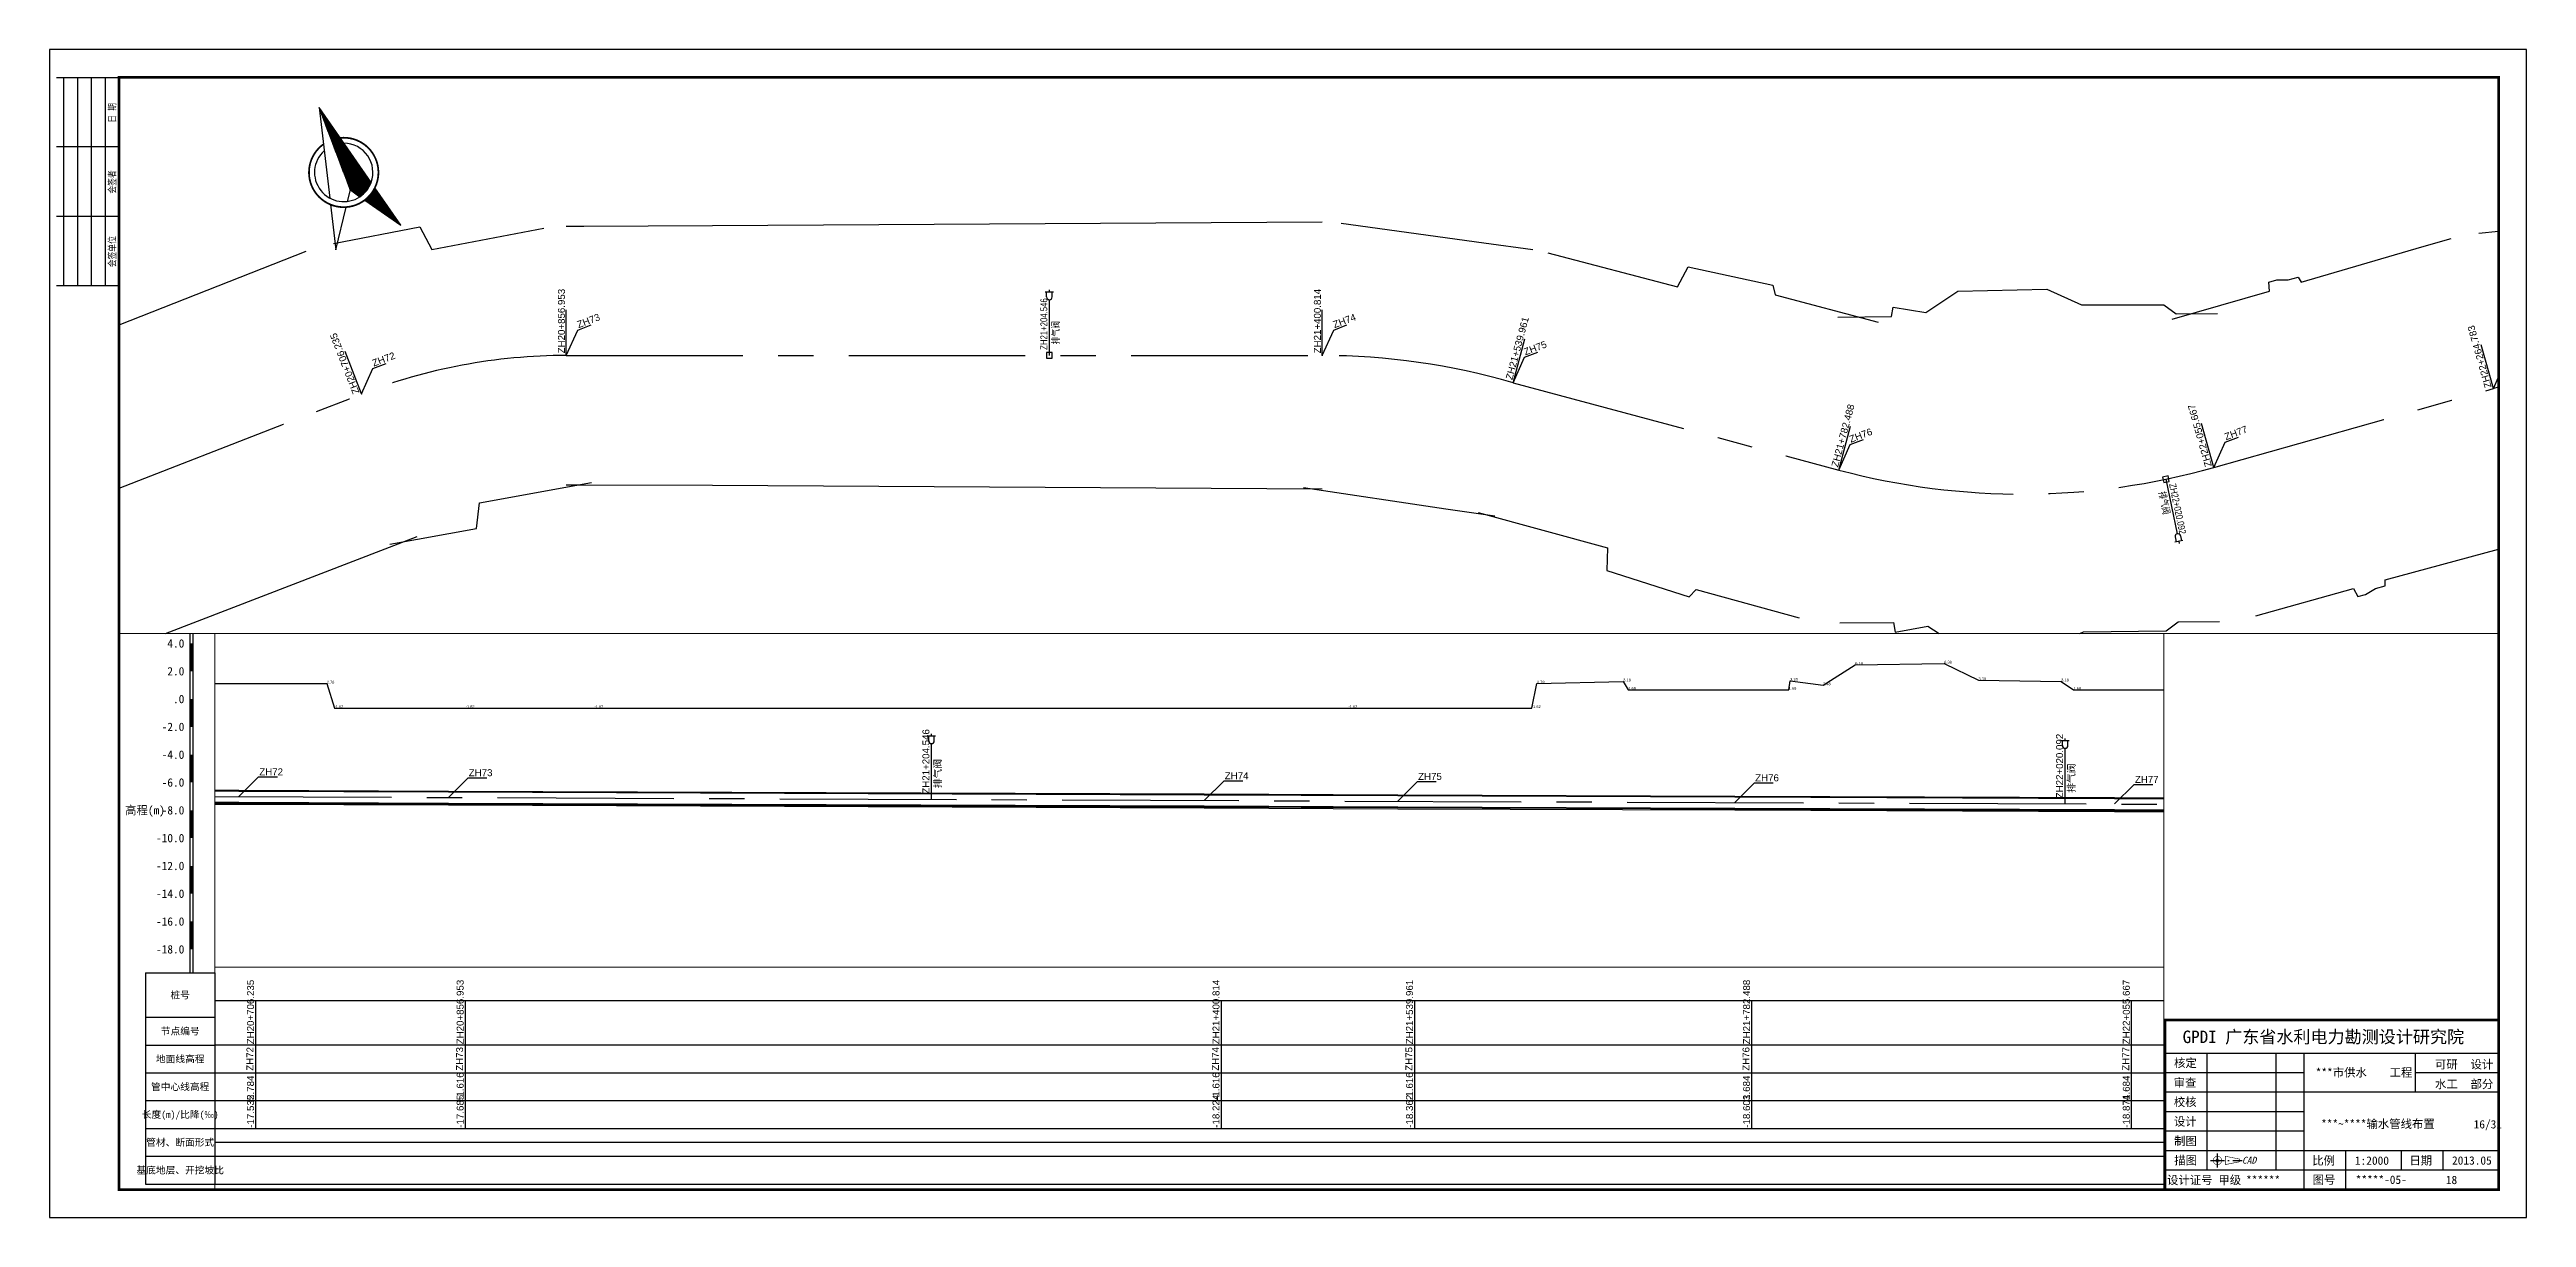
# Paper-space layout '18' of a CAD drawing. Header units: millimetres. Extents: x 0 to 891, y 0 to 420.
# The model-space entities are those that its viewports show. They can reach past a viewport. Long polylines and large blocks are cut down to what shows.
import ezdxf
from ezdxf.enums import TextEntityAlignment as Align
from ezdxf.lldxf.tags import DXFTag

# ---------------------------------------------------------------- set-up
doc = ezdxf.new("R2010")
doc.units = ezdxf.units.MM
doc.linetypes.add('CENTER', pattern=[50.8, 31.75, -6.35, 6.35, -6.35])
for name, color, linetype in [('pipe', 3, 'Continuous'), ('pipe_cen', 1, 'CENTER'), ('tab', 9, 'Continuous'), ('地形剖面', 4, 'Continuous'), ('布局裁图', 3, 'Continuous'), ('水工平面管线标注', 3, 'Continuous'), ('水工开挖线', 5, 'Continuous'), ('纵面管线标注', 3, 'Continuous'), ('附属设施', 2, 'Continuous')]:
    doc.layers.add(name, color=color, linetype=linetype)
doc.layers.add('管线-管廊边线-北线', color=4, linetype='管廊边线', lineweight=9)
doc.styles.add('FSD', font='')
doc.styles.add('HT', font='simhei.ttf')
doc.styles.get("Standard").update_dxf_attribs({"font": 'arial.ttf'})
doc.styles.get('FSD').set_extended_font_data('SimSun')
tags = doc.linetypes.add('管廊边线', pattern='A,50,-5,["管廊边线",Standard,S=2.54,R=0,X=-3.5,Y=-1.27],-12', length=67).pattern_tags.tags
tags[6] = DXFTag(74, 10)

# ---------------------------------------------------------------- blocks, each defined once
blk = doc.blocks.new('sign')
at = {"color": 7}
for p, q in [((-20, 0), (-20, -75)), ((-15, 0), (-15, -75)), ((-10, 0), (-10, -75)), ((-5, 0), (-5, -75)), ((0, -25), (-22.5, -25)), ((0, -50), (-22.5, -50))]:
    blk.add_line(p, q, dxfattribs=at)
blk.add_lwpolyline([(-22.5, 0), (0, 0), (0, -75), (-22.5, -75)], dxfattribs=at)
at = {"color": 3, "style": 'FSD', "width": 0.8}
for s, p in [('日 期', (-1.24, -16.3)), ('会签者', (-1.2, -41.81)), ('会签单位', (-1.2, -68.28))]:
    blk.add_text(s, height=2.5, rotation=90, dxfattribs=at).set_placement(p)
blk = doc.blocks.new('图框')
at = {"color": 7, "ltscale": 8}
for p, q in [((761, 10), (761, 71)), ((881, 71), (881, 10))]:
    blk.add_line(p, q, dxfattribs=at)
at = {"color": 7}
for p, q in [((881, 59), (761, 59)), ((776, 59), (776, 17)), ((801, 17), (801, 59)), ((811, 10), (811, 59)), ((851, 59), (851, 45)), ((811, 52), (761, 52)), ((881, 45), (761, 45)), ((881, 52), (851, 52)), ((811, 38), (761, 38)), ((811, 31), (761, 31)), ((881, 24), (761, 24)), ((826, 10), (826, 24)), ((846, 17), (846, 24)), ((861, 17), (861, 24)), ((881, 17), (761, 17))]:
    blk.add_line(p, q, dxfattribs=at)
at = {"color": 1}
for p, q in [((777.36, 20.51), (782.36, 20.51)), ((779.86, 18.01), (779.86, 23.01)), ((783.61, 20.51), (784.11, 20.51)), ((785.36, 20.51), (788.7, 20.51))]:
    blk.add_line(p, q, dxfattribs=at)
blk.add_lwpolyline([(0, 0), (891, 0), (891, 420), (0, 420)], close=True)
at = {"const_width": 1}
blk.add_lwpolyline([(25, 10), (25, 410), (881, 410), (881, 10)], close=True, dxfattribs=at)
at = {"color": 7, "const_width": 1}
blk.add_lwpolyline([(761, 10), (761, 71), (881, 71), (881, 10)], close=True, dxfattribs=at)
at = {"color": 5, "const_width": 0.2}
for points in [[(781.35, 20.66, 39.991666), (781.36, 20.51, 0.025005)], [(780.45, 20.57, 39.991666), (780.46, 20.51, 0.025005)]]:
    blk.add_lwpolyline(points, format="xyb", close=True, dxfattribs=at)
blk.add_lwpolyline([(787.7, 20.01), (782.7, 19.01), (782.7, 22.01), (787.7, 21.01)], close=True, dxfattribs=at)
blk.add_blockref('sign', (25, 410))
at = {"color": 3, "style": 'HT'}
for s, height, p in [('GPDI 广东省水利电力勘测设计研究院', 4.5, (767.32, 62.71)), ('***市供水', 3, (815.18, 50.63)), ('工程', 3, (841.77, 50.63)), ('可研', 3, (858.09, 53.54)), ('设计', 3, (870.9, 53.54)), ('水工', 3, (858.09, 46.44)), ('部分', 3, (870.9, 46.44)), ('***~****输水管线布置', 3, (817.12, 32.13)), ('比例', 3, (813.95, 18.94)), ('1:2000', 3, (829.29, 18.94)), ('日期', 3, (848.89, 18.98)), ('2013.05', 3, (864.23, 18.98)), ('图号', 3, (814.08, 12.06)), ('*****-05-', 3, (829.59, 12.06))]:
    blk.add_text(s, height=height, dxfattribs=at).set_placement(p)
at = {"color": 3, "ltscale": 8, "style": 'HT'}
for s, p in [('核定', (764.23, 55.53)), ('审查', (764.08, 48.46)), ('校核', (764.15, 41.51)), ('设计', (764.16, 34.49)), ('制图', (764.25, 27.48)), ('描图', (764.31, 20.49))]:
    blk.add_text(s, height=3, dxfattribs=at).set_placement(p, align=Align.MIDDLE_LEFT)
at = {"color": 3, "style": 'HT', "oblique": 15}
blk.add_text('CAD', height=2.5, dxfattribs=at).set_placement((788.67, 19.33))
at = {"color": 3, "ltscale": 8, "style": 'HT'}
for s, p in [('设计证号 ', (761.71, 11.94)), ('甲级 ', (780.19, 11.94)), ('******', (790.15, 11.94))]:
    blk.add_text(s, height=3, dxfattribs=at).set_placement(p)
blk = doc.blocks.new('*X9')
at = {"color": 0}
for p, q in [((2.948, 5.027), (2.95, 5.029)), ((2.948, 5.013), (2.953, 5.017)), ((2.948, 4.999), (2.955, 5.006)), ((2.948, 4.985), (2.958, 4.995)), ((2.948, 4.97), (2.961, 4.983)), ((2.948, 4.956), (2.964, 4.972)), ((2.948, 4.942), (2.967, 4.961)), ((2.948, 4.928), (2.97, 4.949)), ((2.948, 4.914), (2.972, 4.938)), ((2.948, 4.9), (2.975, 4.927)), ((2.948, 4.886), (2.978, 4.916)), ((2.948, 4.871), (2.981, 4.904)), ((2.948, 4.857), (2.984, 4.893)), ((2.948, 4.843), (2.987, 4.882)), ((2.948, 4.829), (2.989, 4.87)), ((2.948, 4.815), (2.992, 4.859)), ((2.948, 4.801), (2.995, 4.848)), ((2.948, 4.787), (2.998, 4.836)), ((2.948, 4.772), (3.001, 4.825)), ((2.948, 4.758), (3.004, 4.814)), ((2.948, 4.744), (3.006, 4.802)), ((2.948, 4.73), (3.009, 4.791)), ((2.948, 4.716), (3.012, 4.78)), ((2.948, 4.702), (3.015, 4.768)), ((2.948, 4.688), (3.018, 4.757)), ((2.948, 4.673), (3.02, 4.746)), ((2.948, 4.659), (3.023, 4.735)), ((2.948, 4.645), (3.026, 4.723)), ((2.948, 4.631), (3.029, 4.712)), ((2.948, 4.617), (3.032, 4.701)), ((2.948, 4.603), (3.035, 4.689)), ((2.948, 4.589), (3.037, 4.678)), ((2.948, 4.574), (3.04, 4.667)), ((2.948, 4.56), (3.043, 4.655)), ((2.948, 4.546), (3.046, 4.644)), ((2.948, 4.532), (3.049, 4.633)), ((2.948, 4.518), (3.052, 4.621)), ((2.948, 4.504), (3.054, 4.61)), ((2.948, 4.49), (3.057, 4.599)), ((2.948, 4.475), (3.06, 4.587)), ((2.948, 4.461), (3.063, 4.576)), ((2.948, 4.447), (3.066, 4.565)), ((2.948, 4.433), (3.069, 4.554)), ((2.948, 4.419), (3.071, 4.542)), ((2.948, 4.405), (3.074, 4.531)), ((2.948, 4.391), (3.077, 4.52)), ((2.948, 4.376), (3.08, 4.508)), ((2.948, 4.362), (3.083, 4.497)), ((2.948, 4.348), (3.086, 4.486)), ((2.948, 4.334), (3.088, 4.474)), ((2.948, 4.32), (3.091, 4.463)), ((2.948, 4.306), (3.094, 4.452)), ((2.948, 4.292), (3.097, 4.44)), ((2.948, 4.277), (3.1, 4.429)), ((2.948, 4.263), (3.103, 4.418)), ((2.948, 4.249), (3.105, 4.406)), ((2.948, 4.235), (3.108, 4.395)), ((2.948, 4.221), (3.111, 4.384)), ((2.948, 4.207), (3.114, 4.372)), ((2.948, 4.193), (3.117, 4.361)), ((2.948, 4.178), (3.119, 4.35)), ((2.948, 4.164), (3.122, 4.339)), ((2.948, 4.15), (3.125, 4.327)), ((2.948, 4.136), (3.128, 4.316)), ((2.948, 4.122), (3.131, 4.305)), ((2.948, 4.108), (3.134, 4.293)), ((2.948, 4.094), (3.136, 4.282)), ((2.948, 4.079), (3.139, 4.271)), ((2.948, 4.065), (3.142, 4.259)), ((2.948, 4.051), (3.145, 4.248)), ((2.948, 4.037), (3.148, 4.237)), ((2.948, 4.023), (3.151, 4.225)), ((2.948, 4.009), (3.153, 4.214)), ((2.948, 3.995), (3.156, 4.203)), ((2.948, 3.98), (3.159, 4.191)), ((2.948, 3.966), (3.162, 4.18)), ((2.948, 3.952), (3.165, 4.169)), ((2.948, 3.938), (3.168, 4.158)), ((2.948, 3.924), (3.17, 4.146)), ((2.948, 3.91), (3.173, 4.135)), ((2.948, 3.896), (3.176, 4.124)), ((2.948, 3.881), (3.179, 4.112)), ((2.948, 3.867), (3.182, 4.101)), ((2.948, 3.853), (3.185, 4.09)), ((2.948, 3.839), (3.187, 4.078)), ((2.948, 3.825), (3.19, 4.067)), ((2.948, 3.811), (3.193, 4.056)), ((2.948, 3.797), (3.196, 4.044)), ((2.948, 3.782), (3.199, 4.033)), ((2.948, 3.768), (3.202, 4.022)), ((2.953, 3.759), (3.204, 4.01)), ((2.958, 3.75), (3.207, 3.999)), ((2.964, 3.742), (3.21, 3.988)), ((2.97, 3.733), (3.213, 3.977)), ((2.976, 3.725), (3.216, 3.965)), ((2.981, 3.717), (3.218, 3.954)), ((2.987, 3.708), (3.221, 3.943)), ((2.993, 3.7), (3.224, 3.931)), ((2.999, 3.691), (3.227, 3.92)), ((3.004, 3.683), (3.23, 3.909)), ((3.01, 3.675), (3.233, 3.897)), ((3.016, 3.666), (3.235, 3.886)), ((3.022, 3.658), (3.238, 3.875)), ((3.027, 3.65), (3.241, 3.863)), ((3.033, 3.641), (3.244, 3.852)), ((3.039, 3.633), (3.247, 3.841)), ((3.048, 3.627), (3.25, 3.829)), ((3.067, 3.633), (3.252, 3.818)), ((3.088, 3.639), (3.255, 3.807)), ((3.111, 3.648), (3.258, 3.795)), ((3.137, 3.66), (3.261, 3.784)), ((3.169, 3.679), (3.264, 3.773)), ((3.223, 3.718), (3.266, 3.76))]:
    blk.add_line(p, q, dxfattribs=at)
blk = doc.blocks.new('*X8')
at = {"color": 0}
for p, q in [((3.102, 3.54), (3.132, 3.57)), ((3.108, 3.532), (3.157, 3.581)), ((3.114, 3.524), (3.185, 3.595)), ((3.119, 3.515), (3.219, 3.615)), ((3.125, 3.507), (3.276, 3.658)), ((3.131, 3.498), (3.292, 3.66)), ((3.137, 3.49), (3.295, 3.648)), ((3.142, 3.482), (3.298, 3.637)), ((3.148, 3.473), (3.301, 3.626)), ((3.154, 3.465), (3.303, 3.614)), ((3.16, 3.457), (3.306, 3.603)), ((3.165, 3.448), (3.309, 3.592)), ((3.171, 3.44), (3.312, 3.581)), ((3.177, 3.431), (3.315, 3.569)), ((3.096, 3.549), (3.11, 3.562)), ((3.183, 3.423), (3.317, 3.558)), ((3.188, 3.415), (3.32, 3.547)), ((3.194, 3.406), (3.323, 3.535)), ((3.2, 3.398), (3.326, 3.524)), ((3.206, 3.389), (3.329, 3.513)), ((3.211, 3.381), (3.332, 3.501)), ((3.217, 3.373), (3.334, 3.49)), ((3.223, 3.364), (3.337, 3.479)), ((3.229, 3.356), (3.34, 3.467)), ((3.234, 3.347), (3.343, 3.456)), ((3.24, 3.339), (3.346, 3.445)), ((3.246, 3.331), (3.349, 3.433)), ((3.252, 3.322), (3.351, 3.422)), ((3.257, 3.314), (3.354, 3.411)), ((3.263, 3.305), (3.357, 3.4)), ((3.269, 3.297), (3.36, 3.388)), ((3.275, 3.289), (3.363, 3.377)), ((3.28, 3.28), (3.366, 3.366)), ((3.286, 3.272), (3.368, 3.354)), ((3.292, 3.263), (3.371, 3.343)), ((3.298, 3.255), (3.374, 3.332)), ((3.303, 3.247), (3.377, 3.32)), ((3.309, 3.238), (3.38, 3.309)), ((3.315, 3.23), (3.383, 3.298)), ((3.321, 3.222), (3.385, 3.286)), ((3.326, 3.213), (3.388, 3.275)), ((3.332, 3.205), (3.391, 3.264)), ((3.338, 3.196), (3.394, 3.252)), ((3.344, 3.188), (3.397, 3.241)), ((3.349, 3.18), (3.4, 3.23)), ((3.355, 3.171), (3.402, 3.218)), ((3.361, 3.163), (3.405, 3.207)), ((3.367, 3.154), (3.408, 3.196)), ((3.372, 3.146), (3.411, 3.185)), ((3.378, 3.138), (3.414, 3.173)), ((3.384, 3.129), (3.416, 3.162)), ((3.39, 3.121), (3.419, 3.151)), ((3.395, 3.112), (3.422, 3.139)), ((3.401, 3.104), (3.425, 3.128)), ((3.407, 3.096), (3.428, 3.117)), ((3.413, 3.087), (3.431, 3.105)), ((3.418, 3.079), (3.433, 3.094)), ((3.424, 3.07), (3.436, 3.083)), ((3.43, 3.062), (3.439, 3.071)), ((3.436, 3.054), (3.442, 3.06)), ((3.441, 3.045), (3.445, 3.049)), ((3.447, 3.037), (3.448, 3.037))]:
    blk.add_line(p, q, dxfattribs=at)
blk = doc.blocks.new('zbz')
for p, q in [((0, 0), (-0.318, -1.274)), ((0, -1.27), (0, 0)), ((0.318, -1.274), (0, 0)), ((-0.341, -1.365), (-0.5, -2)), ((-0.095, -1.409), (0, -1.27)), ((0, -1.27), (0.095, -1.409)), ((0.5, -2), (0.341, -1.365)), ((-0.5, -2), (-0.143, -1.479)), ((0.143, -1.479), (0.5, -2))]:
    blk.add_line(p, q)
at = {"const_width": 0.025}
for points in [[(-0.129, -0.517, 1.014443), (0.143, -1.479, 1.014443)], [(0.341, -1.365, 0.588844), (0.129, -0.517, 1.014443)], [(0.143, -1.479, 0.115834), (0.341, -1.365, 1.014443)]]:
    blk.add_lwpolyline(points, format="xyb", dxfattribs=at)
for start, end in [(111.2477, 283.0769), (319.3202, 68.7523), (283.0769, 319.3202)]:
    blk.add_arc((0, -1), 0.42, start, end)
for name in ['*X9', '*X8']:
    blk.add_blockref(name, (-2.948, -5.035))
blk = doc.blocks.new('指北针')
at = {"xscale": 25, "yscale": 25, "zscale": 25}
blk.add_blockref('zbz', (12.5, 50), dxfattribs=at)
blk = doc.blocks.new('qin排气阀va')
at = {"layer": '附属设施'}
for points in [[(-1.5, 22.8), (1.5, 22.8)], [(-1, 21), (-1, 22.8)], [(0, 22.8), (0, 23.55)], [(0, 0), (0, 20)], [(1, 21), (1, 22.8)]]:
    blk.add_lwpolyline(points, dxfattribs=at)
blk.add_arc((0, 21), 1, 180, 0, dxfattribs=at)
blk.add_attdef('名称', text='', height=2.5, rotation=90, dxfattribs=at).set_placement((1, 4), align=Align.TOP_LEFT)
blk.add_attdef('ZH', text='', height=2.5, rotation=90, dxfattribs=at).set_placement((0, 2), align=Align.BOTTOM_LEFT)
blk = doc.blocks.new('qin排气阀pa')
at = {"layer": '附属设施'}
for points in [[(-1.5, 22.8), (1.5, 22.8)], [(-1, 21), (-1, 22.8)], [(0, 22.8), (0, 23.55)], [(0, 0), (0, 20)], [(1, 21), (1, 22.8)]]:
    blk.add_lwpolyline(points, dxfattribs=at)
blk.add_lwpolyline([(-1, -1), (1, -1), (1, 1), (-1, 1)], close=True, dxfattribs=at)
blk.add_arc((0, 21), 1, 180, 0, dxfattribs=at)
blk.add_attdef('名称', text='', height=2.5, rotation=90, dxfattribs=at).set_placement((1, 4), align=Align.TOP_LEFT)
blk.add_attdef('ZH', text='', height=2.5, rotation=90, dxfattribs=at).set_placement((0, 2), align=Align.BOTTOM_LEFT)

msp = doc.modelspace()

# ---------------------------------------------------------------- linework, layer by layer
at = {"layer": 'pipe'}
for points in [[(533713.8, 2381753.1), (533951.6, 2381752.1), (534102.4, 2381751.5), (534646.2, 2381749.4), (534785.4, 2381748.8), (535027.9, 2381747.9), (535301.1, 2381746.8), (535510.2, 2381746)], [(533713.8, 2381752.5), (533951.6, 2381751.5), (534102.4, 2381750.9), (534646.2, 2381748.8), (534785.4, 2381748.2), (535027.9, 2381747.3), (535301.1, 2381746.2), (535510.2, 2381745.4)], [(533713.8, 2381744.5), (533951.6, 2381743.5), (534102.4, 2381742.9), (534646.2, 2381740.8), (534785.4, 2381740.2), (535027.9, 2381739.3), (535301.1, 2381738.2), (535510.2, 2381737.4)], [(533713.8, 2381743.9), (533951.6, 2381742.9), (534102.4, 2381742.3), (534646.2, 2381740.2), (534785.4, 2381739.6), (535027.9, 2381738.7), (535301.1, 2381737.6), (535510.2, 2381736.8)], [(533713.8, 2381743.1), (533951.6, 2381742.1), (534102.4, 2381741.5), (534646.2, 2381739.4), (534785.4, 2381738.8), (535027.9, 2381737.9), (535301.1, 2381736.8), (535510.2, 2381736)]]:
    msp.add_lwpolyline(points, dxfattribs=at)
at = {"layer": 'pipe_cen'}
msp.add_lwpolyline([(530587.8, 2394298.8), (530825.6, 2394300.8, -0.093028), (530973.1, 2394274.4), (531481.6, 2394081.5, -0.070939), (531603, 2394014.5), (531799.8, 2393872.7, 0.135039), (532052.8, 2393778.7), (532261.1, 2393760.4, -0.090529), (532431.2, 2393713.7)], format="xyb", dxfattribs=at)
msp.add_lwpolyline([(533674.4, 2381748.6), (537328.5, 2381734.1)], dxfattribs=at)
at = {"layer": 'tab'}
for points in [[(513183.4, 2381401.7), (554886.6, 2381401.7)], [(533951.6, 2381401.7), (533951.6, 2381309.7)], [(534102.4, 2381401.7), (534102.4, 2381309.7)], [(534646.2, 2381401.7), (534646.2, 2381309.7)], [(534785.4, 2381401.7), (534785.4, 2381309.7)], [(535027.9, 2381401.7), (535027.9, 2381309.7)], [(535301.1, 2381401.7), (535301.1, 2381309.7)], [(513183.4, 2381369.7), (554886.6, 2381369.7)], [(513183.4, 2381349.7), (554886.6, 2381349.7)], [(513183.4, 2381329.7), (554886.6, 2381329.7)], [(513183.4, 2381309.7), (554886.6, 2381309.7)], [(513183.4, 2381289.7), (554886.6, 2381289.7)], [(533674.4, 2381299.7), (533677.4, 2381299.7), (535481.5, 2381299.7)], [(513183.4, 2381269.7), (554886.6, 2381269.7)]]:
    msp.add_lwpolyline(points, dxfattribs=at)
at = {"layer": '地形剖面'}
msp.add_lwpolyline([(533674.4, 2381828.8), (534014.9, 2381828.8), (534020.4, 2381811.2), (534114.8, 2381811.2), (534207.5, 2381811.2), (534749.9, 2381811.2), (534881.8, 2381811.2), (534885.5, 2381828.8), (534947.6, 2381830.4), (534951.2, 2381824.4), (535066.7, 2381824.4), (535067.7, 2381830.8), (535091.4, 2381827.6), (535114.5, 2381842.4), (535178.5, 2381843.2), (535203.2, 2381831.2), (535262.7, 2381830.4), (535271.5, 2381824.4), (535374.2, 2381824.4)], dxfattribs=at)
at = {"layer": '水工平面管线标注', "color": 9}
for points in [[(530825.6, 2394300.8), (530825.3, 2394333.5)], [(530825.6, 2394300.8), (530839.7, 2394315), (530850, 2394315)], [(530587.8, 2394298.8), (530602, 2394313), (530612.2, 2394313)], [(530973.1, 2394274.4), (530984.7, 2394305)], [(530973.1, 2394274.4), (530987.3, 2394288.6), (530997.5, 2394288.6)], [(531481.6, 2394081.5), (531493.2, 2394112.1)], [(531481.6, 2394081.5), (531495.8, 2394095.7), (531506, 2394095.7)], [(531603, 2394014.5), (531622.2, 2394041.1)], [(531603, 2394014.5), (531617.2, 2394028.7), (531627.4, 2394028.7)], [(531799.8, 2393872.7), (531818.9, 2393899.3)], [(531799.8, 2393872.7), (531813.9, 2393886.9), (531824.2, 2393886.9)], [(532052.8, 2393778.7), (532055.7, 2393811.3)], [(532052.8, 2393778.7), (532066.9, 2393792.8), (532077.2, 2393792.8)], [(532261.1, 2393760.4), (532264, 2393793)], [(532261.1, 2393760.4), (532275.2, 2393774.5), (532285.5, 2393774.5)]]:
    msp.add_lwpolyline(points, dxfattribs=at)
at = {"layer": '水工平面管线标注'}
for points in [[(530825.4, 2394300.8, 0.5, 0.5, -1), (530825.9, 2394300.8, 0, 0, 0)], [(530825.4, 2394300.8, 0.5, 0.5, 1), (530825.9, 2394300.8, 0, 0, 0)], [(530972.9, 2394274.4, 0.5, 0.5, -1), (530973.4, 2394274.4, 0, 0, 0)], [(530972.9, 2394274.4, 0.5, 0.5, 1), (530973.4, 2394274.4, 0, 0, 0)], [(531481.4, 2394081.5, 0.5, 0.5, -1), (531481.9, 2394081.5, 0, 0, 0)], [(531481.4, 2394081.5, 0.5, 0.5, 1), (531481.9, 2394081.5, 0, 0, 0)], [(531602.8, 2394014.5, 0.5, 0.5, -1), (531603.3, 2394014.5, 0, 0, 0)], [(531602.8, 2394014.5, 0.5, 0.5, 1), (531603.3, 2394014.5, 0, 0, 0)], [(531799.6, 2393872.7, 0.5, 0.5, -1), (531800.1, 2393872.7, 0, 0, 0)], [(531799.6, 2393872.7, 0.5, 0.5, 1), (531800.1, 2393872.7, 0, 0, 0)], [(532052.5, 2393778.7, 0.5, 0.5, -1), (532053, 2393778.7, 0, 0, 0)], [(532052.5, 2393778.7, 0.5, 0.5, 1), (532053, 2393778.7, 0, 0, 0)], [(532260.9, 2393760.4, 0.5, 0.5, -1), (532261.4, 2393760.4, 0, 0, 0)], [(532260.9, 2393760.4, 0.5, 0.5, 1), (532261.4, 2393760.4, 0, 0, 0)]]:
    msp.add_lwpolyline(points, format="xyseb", dxfattribs=at)
at = {"layer": '水工开挖线'}
for points in [[(530586.9, 2394408.1), (530824.7, 2394410.9)], [(530845, 2394409.2), (530907.3, 2394398.2), (530909.6, 2394380), (530990.4, 2394365.9)], [(531006.1, 2394361.4), (531017.8, 2394357), (531104.6, 2394324.4), (531515.7, 2394171.3)], [(530555.2, 2394188.1), (530555.9, 2394187.2), (530555.9, 2394187.2), (530595.2, 2394189.8)], [(530588.7, 2394189.5), (530826.5, 2394190.8)], [(530806.2, 2394192.5), (530868.5, 2394181.1), (530877, 2394197.4), (530957.6, 2394182.7)], [(530940.1, 2394187.5), (530951.7, 2394183), (531038.3, 2394149.8), (531447.6, 2393991.8)], [(531528, 2394165.6), (531619.1, 2394116.1), (531650.2, 2394099)], [(531659.6, 2394093), (531738.1, 2394036.9), (531750.4, 2394047.8), (531802.6, 2394013.9), (531801.8, 2394006.6), (531864.1, 2393962)], [(531435.2, 2393997.5), (531525.7, 2393946.8), (531556.7, 2393929.6)], [(531838.1, 2393975.8), (531874.5, 2393962.4), (531877.9, 2393968.4), (531898.6, 2393956.4), (531925.6, 2393962.6), (531985.9, 2393941.1), (532005.2, 2393921.9), (532060.7, 2393900.7), (532066.7, 2393891.7), (532094.5, 2393881.4)], [(531546.5, 2393936), (531624.5, 2393879.4), (531618.2, 2393864.2), (531666.8, 2393825.5), (531673.5, 2393828.6), (531735.5, 2393783.5)], [(532062.5, 2393889.1), (532135.3, 2393883), (532137.1, 2393889.3), (532142.9, 2393888.8), (532150.7, 2393885.8), (532158, 2393885.2), (532158.8, 2393881), (532249, 2393874), (532270.9, 2393872.2)], [(532290.8, 2393868.6), (532342.8, 2393854.5), (532346.7, 2393860.1), (532349.9, 2393859.2), (532349.3, 2393851.4), (532461.9, 2393821.6)], [(531761.5, 2393769.7), (531797.8, 2393756.1), (531796.4, 2393749.3), (531820, 2393744.9), (531836.3, 2393722.5), (531896, 2393699.4), (531923.2, 2393701.4), (531979, 2393681.1), (531989.5, 2393684), (532017.2, 2393673.6)], [(532043.1, 2393668.3), (532115.9, 2393661.6), (532116.6, 2393655.1), (532122.3, 2393654.6), (532130.6, 2393656.1), (532137.8, 2393655.5), (532139.4, 2393659.5), (532229.4, 2393650.6), (532251.3, 2393648.6)], [(532231.4, 2393652.2), (532283.2, 2393637.8), (532283.8, 2393630.9), (532287, 2393630.1), (532290.4, 2393637.2), (532402.4, 2393605.2)]]:
    msp.add_lwpolyline(points, dxfattribs=at)
at = {"layer": '管线-管廊边线-北线', "color": 2, "linetype": 'CENTER'}
msp.add_lwpolyline([(530587.8, 2394298.8), (530825.6, 2394300.8, -0.093028), (530973.1, 2394274.4), (531481.6, 2394081.5, -0.070939), (531603, 2394014.5), (531799.8, 2393872.7, 0.135039), (532052.8, 2393778.7), (532261.1, 2393760.4, -0.090529), (532431.2, 2393713.7)], format="xyb", dxfattribs=at)
at = {"layer": '纵面管线标注', "color": 9}
for points in [[(533951.6, 2381747.5), (533965.8, 2381761.7), (533979.3, 2381761.7)], [(534102.4, 2381746.9), (534116.5, 2381761.1), (534130, 2381761.1)], [(534646.2, 2381744.8), (534660.4, 2381758.9), (534673.9, 2381758.9)], [(534785.4, 2381744.2), (534799.5, 2381758.4), (534813, 2381758.4)], [(535027.9, 2381743.3), (535042, 2381757.4), (535055.5, 2381757.4)], [(535301.1, 2381742.2), (535315.2, 2381756.3), (535328.7, 2381756.3)]]:
    msp.add_lwpolyline(points, dxfattribs=at)

# ---------------------------------------------------------------- block references
at = {"layer": '附属设施'}
ref = msp.add_blockref('qin排气阀pa', (531298.1, 2394151.2), dxfattribs=dict(at, xscale=2, yscale=2, zscale=2, rotation=339.2259974772454))
ref.add_attrib('ZH', 'ZH21+204.546', dxfattribs={"height": 5, "rotation": 69.226, "width": 0.8}).set_placement((531299.5, 2394154.9), align=Align.BOTTOM_LEFT)
ref.add_attrib('名称', '排气阀', dxfattribs={"height": 5, "rotation": 69.226, "width": 0.8}).set_placement((531302.8, 2394157.9), align=Align.TOP_LEFT)
ref = msp.add_blockref('qin排气阀pa', (532017.5, 2393783), dxfattribs=dict(at, xscale=2, yscale=2, zscale=2, rotation=170.9786257962229))
ref.add_attrib('ZH', 'ZH22+020.092', dxfattribs={"height": 5, "rotation": 260.9786, "width": 0.8}).set_placement((532016.9, 2393779.1), align=Align.BOTTOM_LEFT)
ref.add_attrib('名称', '排气阀', dxfattribs={"height": 5, "rotation": 260.9786, "width": 0.8}).set_placement((532014.3, 2393775.4), align=Align.TOP_LEFT)
at = {"layer": '附属设施', "xscale": 2, "yscale": 2, "zscale": 2}
for p, values in [((534449.9, 2381745.6), {'ZH': 'ZH21+204.546', '名称': '排气阀'}), ((535265.5, 2381742.3), {'ZH': 'ZH22+020.092', '名称': '排气阀'})]:
    msp.add_blockref('qin排气阀va', p, dxfattribs=at).add_auto_attribs(values)

# ---------------------------------------------------------------- texts
at = {"layer": 'tab', "color": 3}
for s, p in [('ZH20+706.235', (533950.5, 2381370.2)), ('ZH20+856.953', (534101.3, 2381370.2)), ('ZH21+400.814', (534645.1, 2381370.2)), ('ZH21+539.961', (534784.3, 2381370.2)), ('ZH21+782.488', (535026.8, 2381370.2)), ('ZH22+055.667', (535300, 2381370.2)), ('2.784', (533950.5, 2381330.2)), ('-1.616', (534101.3, 2381330.2)), ('-1.616', (534645.1, 2381330.2)), ('-1.616', (534784.3, 2381330.2)), ('1.684', (535026.8, 2381330.2)), ('1.684', (535300, 2381330.2)), ('-17.535', (533950.5, 2381310.2)), ('-17.685', (534101.3, 2381310.2)), ('-18.224', (534645.1, 2381310.2)), ('-18.362', (534784.3, 2381310.2)), ('-18.603', (535026.8, 2381310.2)), ('-18.874', (535300, 2381310.2))]:
    msp.add_text(s, height=5, rotation=90, dxfattribs=at).set_placement(p)
for s, p in [('ZH72', (533951.6, 2381359.7)), ('ZH73', (534102.4, 2381359.7)), ('ZH74', (534646.2, 2381359.7)), ('ZH75', (534785.4, 2381359.7)), ('ZH76', (535027.9, 2381359.7)), ('ZH77', (535301.1, 2381359.7))]:
    msp.add_text(s, height=5, rotation=90, dxfattribs=at).set_placement(p, align=Align.BOTTOM_CENTER)
at = {"layer": '地形剖面', "color": 9}
for s, p in [('6.18', (535114.5, 2381842.4)), ('6.38', (535178.5, 2381843.2)), ('2.78', (534014.9, 2381828.8)), ('2.78', (534885.5, 2381828.8)), ('3.18', (534947.6, 2381830.4)), ('1.68', (534951.2, 2381824.4)), ('1.68', (535066.7, 2381824.4)), ('3.28', (535067.7, 2381830.8)), ('2.48', (535091.4, 2381827.6)), ('3.38', (535203.2, 2381831.2)), ('3.18', (535262.7, 2381830.4)), ('1.68', (535271.5, 2381824.4)), ('-1.62', (534020.4, 2381811.2)), ('-1.62', (534114.8, 2381811.2)), ('-1.62', (534207.5, 2381811.2)), ('-1.62', (534749.9, 2381811.2)), ('-1.62', (534881.8, 2381811.2))]:
    msp.add_text(s, height=2, dxfattribs=at).set_placement(p)
at = {"layer": '水工平面管线标注'}
for s, rotation, p in [('ZH20+706.235', 90.4852, (530824.6, 2394302.3)), ('ZH20+856.953', 69.226, (530972.7, 2394276.2)), ('ZH21+400.814', 69.226, (531481.2, 2394083.3)), ('ZH21+539.961', 54.2221, (531603.1, 2394016.3)), ('ZH21+782.488', 54.2221, (531799.9, 2393874.5)), ('ZH22+055.667', 84.9847, (532051.9, 2393780.3)), ('ZH22+264.783', 84.9847, (532260.2, 2393762))]:
    msp.add_text(s, height=5, rotation=rotation, dxfattribs=at).set_placement(p)
for s, p in [('ZH71K', (530603, 2394314)), ('ZH72', (530840.7, 2394316)), ('ZH73', (530988.3, 2394289.6)), ('ZH74', (531496.8, 2394096.7)), ('ZH75', (531618.2, 2394029.7)), ('ZH76', (531814.9, 2393887.9)), ('ZH77', (532067.9, 2393793.8)), ('ZH78', (532276.2, 2393775.5))]:
    msp.add_text(s, height=5, dxfattribs=at).set_placement(p)
at = {"layer": '纵面管线标注'}
for s, p in [('ZH72', (533966.3, 2381762.8)), ('ZH73', (534117, 2381762.2)), ('ZH74', (534660.9, 2381760)), ('ZH75', (534800, 2381759.5)), ('ZH76', (535042.5, 2381758.5)), ('ZH77', (535315.7, 2381757.4))]:
    msp.add_text(s, height=5, dxfattribs=at).set_placement(p)

psp = doc.layouts.new('18')

# ---------------------------------------------------------------- linework, layer by layer
at = {"layer": '布局裁图'}
for points in [[(50.5, 210), (50.5, 88)], [(51.5, 210), (51.5, 88)], [(34.5, 88), (59.5, 88)], [(34.5, 88), (34.5, 12)], [(59.5, 88), (59.5, 12)], [(34.5, 72), (59.5, 72)], [(34.5, 62), (59.5, 62)], [(34.5, 52), (59.5, 52)], [(34.5, 42), (59.5, 42)], [(34.5, 32), (59.5, 32)], [(34.5, 22), (59.5, 22)], [(34.5, 12), (59.5, 12)]]:
    psp.add_lwpolyline(points, dxfattribs=at)
for points in [[(50.5, 206.43), (51.5, 206.43), (50.5, 196.43), (51.5, 196.43)], [(50.5, 186.43), (51.5, 186.43), (50.5, 176.43), (51.5, 176.43)], [(50.5, 166.43), (51.5, 166.43), (50.5, 156.43), (51.5, 156.43)], [(50.5, 146.43), (51.5, 146.43), (50.5, 136.43), (51.5, 136.43)], [(50.5, 126.43), (51.5, 126.43), (50.5, 116.43), (51.5, 116.43)], [(50.5, 106.43), (51.5, 106.43), (50.5, 96.43), (51.5, 96.43)]]:
    psp.add_solid(points, dxfattribs=at)

# ---------------------------------------------------------------- block references
psp.add_blockref('图框', (0, 0), dxfattribs=at)
at = {"layer": '布局裁图', "rotation": 20.77400252275457}
psp.add_blockref('指北针', (103, 348), dxfattribs=at)

# ---------------------------------------------------------------- texts
at = {"layer": '布局裁图', "style": 'HT'}
for s, p in [('4.0', (48.5, 206.43)), ('2.0', (48.5, 196.43)), ('.0', (48.5, 186.43)), ('-2.0', (48.5, 176.43)), ('-4.0', (48.5, 166.43)), ('-6.0', (48.5, 156.43)), ('高程(m)', (41.5, 146.43)), ('-8.0', (48.5, 146.43)), ('-10.0', (48.5, 136.43)), ('-12.0', (48.5, 126.43)), ('-14.0', (48.5, 116.43)), ('-16.0', (48.5, 106.43)), ('-18.0', (48.5, 96.43))]:
    psp.add_text(s, height=3, dxfattribs=at).set_placement(p, align=Align.MIDDLE_RIGHT)
for s, p in [('桩号', (47, 80)), ('节点编号', (47, 67)), ('地面线高程', (47, 57)), ('管中心线高程', (47, 47)), ('长度(m)/比降(‰)', (47, 37)), ('管材、断面形式', (47, 27)), ('基底地层、开挖坡比', (47, 17))]:
    psp.add_text(s, height=2.5, dxfattribs=at).set_placement(p, align=Align.MIDDLE_CENTER)
for s, p in [('16/31', (872, 32)), ('18', (862, 12))]:
    psp.add_text(s, height=3, dxfattribs=at).set_placement(p)

# ---------------------------------------------------------------- viewports
at = {"layer": '布局裁图', "view_twist_angle": 20.77400252}
psp.add_viewport(center=(453, 310), size=(856, 200), view_center_point=(-352220.84, 2426941.78), view_height=400, dxfattribs=at)
at = {"layer": '布局裁图'}
for center, size, view_center_point, view_height, status in [((410, 150), (701, 120), (534635.4, 2381744.82), 240, 3), ((410, 50), (701, 80), (534623.4, 2381345.66), 160, 4)]:
    psp.add_viewport(center=center, size=size, view_center_point=view_center_point, view_height=view_height, status=status, dxfattribs=at)

doc.saveas('drawing.dxf')
